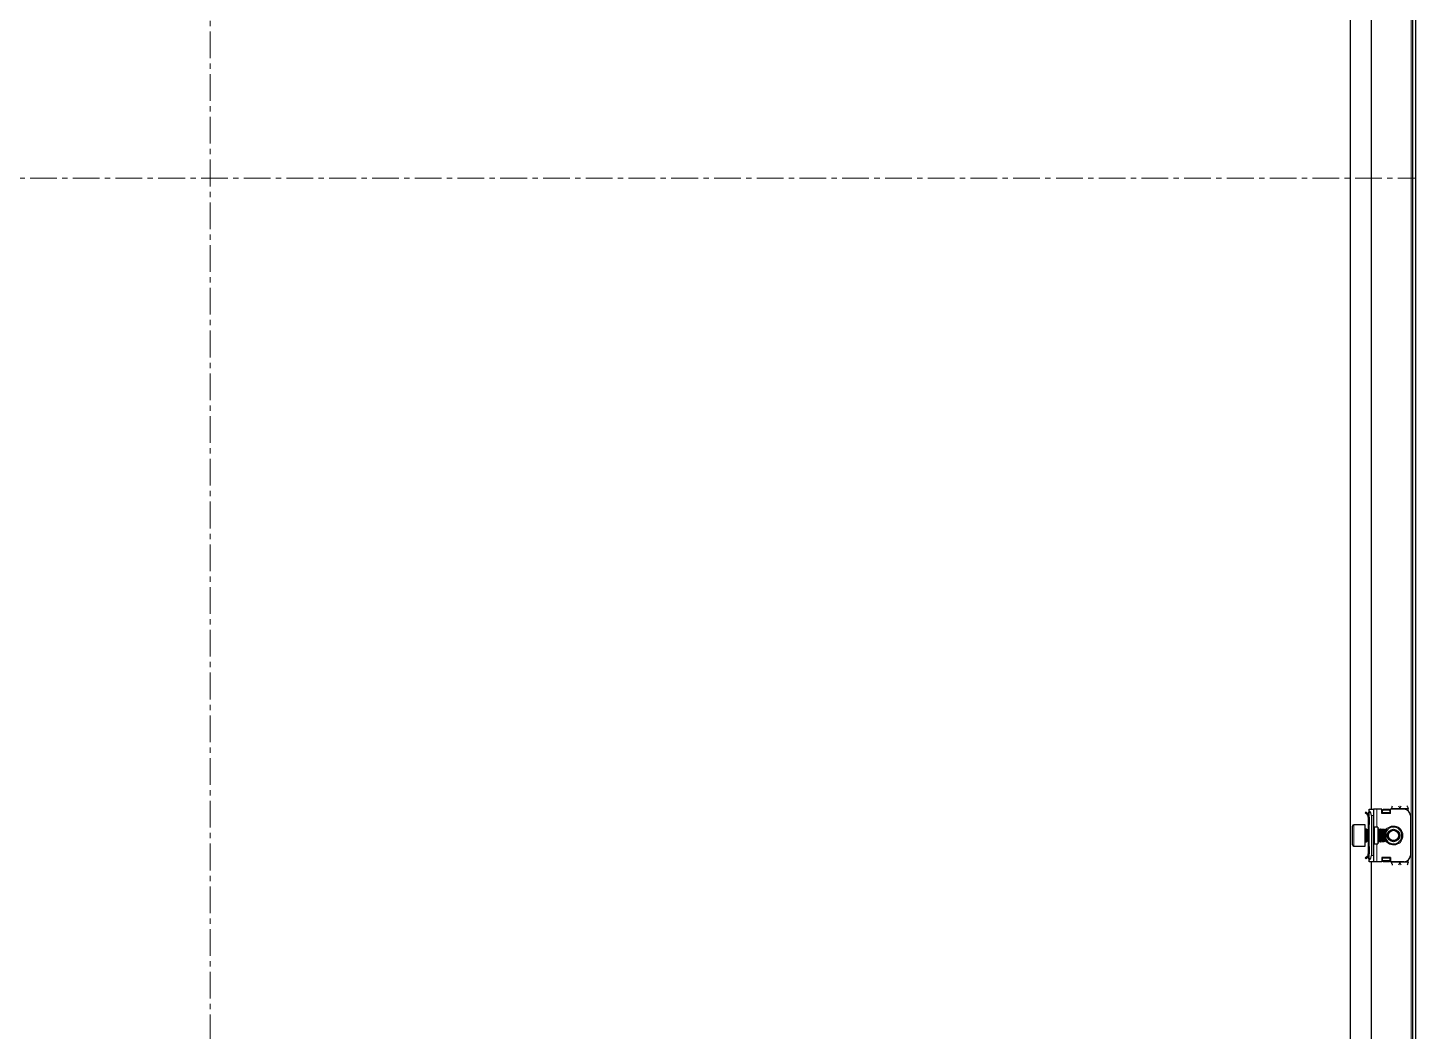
# Model space of a CAD drawing. Header units: millimetres. Extents: x -637 to 2088, y -736 to 1285.
# Drawn here: x 1428 to 2088, y -145 to 332 of the extents above; entities that cross this region are included whole.
import ezdxf

# ---------------------------------------------------------------- set-up
doc = ezdxf.new("R2010")
doc.units = ezdxf.units.MM
doc.linetypes.add('CENTERX2', pattern=[20.32, 12.7, -2.54, 2.54, -2.54])
doc.layers.add('FORMAT', color=7, linetype='Continuous')

msp = doc.modelspace()

# ---------------------------------------------------------------- linework, layer by layer
at = {"color": 8, "linetype": 'Continuous', "lineweight": 18}
for p, q in [((2086.01, 1138.51), (2086.01, -618.29)), ((2066.11, -41.89), (2065.61, -41.89)), ((2066.11, -41.39), (2065.9, -41.18)), ((2068.11, -42.89), (2067.11, -42.89)), ((2069.61, -39.89), (2069.61, -48.39)), ((2075.86, -41.53), (2072.36, -41.53)), ((2076.61, -39.64), (2080.61, -39.64)), ((2084.61, -39.64), (2080.61, -39.64)), ((2058.71, -47.39), (2058.71, -49.69)), ((2058.71, -49.69), (2058.71, -57.39)), ((2064.36, -49.39), (2064.36, -55.39)), ((2068.61, -48.39), (2068.61, -56.39)), ((2069.61, -56.39), (2069.61, -64.89)), ((2066.11, -62.89), (2065.61, -62.89)), ((2066.11, -63.39), (2065.9, -63.59)), ((2067.11, -61.89), (2068.11, -61.89)), ((2072.36, -63.24), (2075.86, -63.24)), ((2080.61, -65.14), (2076.61, -65.14)), ((2084.61, -65.14), (2080.61, -65.14))]:
    msp.add_line(p, q, dxfattribs=at)
at = {"color": 7, "linetype": 'Continuous', "lineweight": 25}
for p, q in [((2086.61, 1140.61), (2086.61, -620.39)), ((2088.11, 1140.61), (2088.11, -620.39)), ((2057.11, -589.39), (2057.11, 1109.61)), ((2067.11, -39.89), (2067.11, 560.11)), ((2064.55, -41.25), (2064.19, -41.6)), ((2065.17, -42.58), (2064.19, -41.6)), ((2065.52, -42.22), (2064.55, -41.25)), ((2065.17, -42.58), (2065.52, -42.22)), ((2065.61, -41.89), (2065.61, -42.28)), ((2065.61, -43.64), (2066.11, -43.64)), ((2065.61, -43.64), (2065.61, -47.14)), ((2065.9, -41.18), (2066.11, -40.97)), ((2066.11, -39.89), (2068.11, -39.89)), ((2066.11, -40.65), (2066.11, -39.89)), ((2066.11, -64.12), (2066.11, -40.65)), ((2066.11, -43.64), (2066.11, -47.14)), ((2067.11, -42.89), (2067.11, -61.89)), ((2068.11, -39.89), (2068.11, -42.89)), ((2069.61, -39.89), (2068.11, -39.89)), ((2068.11, -42.89), (2068.11, -61.89)), ((2072.11, -39.89), (2069.61, -39.89)), ((2072.11, -41.89), (2072.11, -39.89)), ((2076.11, -41.89), (2072.11, -41.89)), ((2072.36, -40.27), (2072.86, -39.91)), ((2072.86, -40.27), (2072.36, -40.62)), ((2072.36, -40.62), (2072.36, -40.27)), ((2072.36, -41.53), (2072.36, -40.62)), ((2072.36, -41.89), (2072.36, -41.53)), ((2072.86, -39.91), (2072.86, -40.27)), ((2072.86, -39.91), (2075.36, -39.91)), ((2072.86, -40.27), (2075.36, -40.27)), ((2075.36, -40.27), (2075.36, -39.91)), ((2075.36, -39.91), (2075.86, -40.27)), ((2075.86, -40.62), (2075.36, -40.27)), ((2075.86, -40.27), (2075.86, -40.62)), ((2075.86, -40.62), (2075.86, -41.53)), ((2075.86, -41.53), (2075.86, -41.89)), ((2075.91, -40), (2075.91, -41.89)), ((2076.11, -40), (2075.91, -40)), ((2076.11, -41.89), (2076.11, -39.89)), ((2082.61, -39.89), (2076.11, -39.89)), ((2076.61, -39.89), (2076.61, -39.64)), ((2084.61, -40.65), (2084.61, -39.64)), ((2085.61, -42.89), (2085.61, -61.89)), ((2058.11, -50.02), (2058.11, -47.99)), ((2058.11, -56.79), (2058.11, -50.02)), ((2064.11, -47.39), (2058.71, -47.39)), ((2064.11, -49.69), (2064.11, -47.39)), ((2064.11, -57.39), (2064.11, -49.69)), ((2064.72, -49.39), (2064.36, -49.39)), ((2065.11, -49.94), (2064.72, -49.39)), ((2064.72, -54.91), (2064.72, -49.39)), ((2065.49, -49.39), (2065.11, -49.94)), ((2065.11, -54.45), (2065.11, -49.94)), ((2065.72, -49.39), (2065.49, -49.39)), ((2065.49, -54.91), (2065.49, -49.39)), ((2066.11, -47.14), (2065.61, -47.14)), ((2065.61, -47.14), (2065.61, -49.39)), ((2066.11, -49.94), (2065.72, -49.39)), ((2065.72, -54.91), (2065.72, -49.39)), ((2070.11, -48.39), (2068.61, -48.39)), ((2070.11, -48.39), (2070.11, -56.39)), ((2070.49, -49.39), (2070.11, -49.94)), ((2070.72, -49.39), (2070.49, -49.39)), ((2070.49, -54.91), (2070.49, -49.39)), ((2071.11, -49.94), (2070.72, -49.39)), ((2070.72, -54.91), (2070.72, -49.39)), ((2071.49, -49.39), (2071.11, -49.94)), ((2071.11, -54.45), (2071.11, -49.94)), ((2071.72, -49.39), (2071.49, -49.39)), ((2071.49, -54.91), (2071.49, -49.39)), ((2072.11, -49.94), (2071.72, -49.39)), ((2071.72, -54.91), (2071.72, -49.39)), ((2072.49, -49.39), (2072.11, -49.94)), ((2072.11, -54.45), (2072.11, -49.94)), ((2072.72, -49.39), (2072.49, -49.39)), ((2072.49, -54.91), (2072.49, -49.39)), ((2073.11, -49.94), (2072.72, -49.39)), ((2072.72, -54.91), (2072.72, -49.39)), ((2073.49, -49.39), (2073.11, -49.94)), ((2073.11, -54.45), (2073.11, -49.94)), ((2073.55, -49.39), (2073.49, -49.39)), ((2073.49, -54.91), (2073.49, -49.39)), ((2074.11, -49.94), (2073.55, -49.39)), ((2073.55, -50.77), (2073.55, -49.39)), ((2073.55, -55.39), (2073.55, -50.77)), ((2074.11, -51.07), (2074.11, -49.94)), ((2074.11, -54.83), (2074.11, -51.07)), ((2058.71, -57.39), (2064.11, -57.39)), ((2064.36, -55.39), (2064.72, -55.39)), ((2064.72, -55.39), (2065.11, -54.83)), ((2064.72, -55.39), (2064.72, -54.91)), ((2065.11, -54.83), (2065.11, -54.45)), ((2065.11, -54.83), (2065.49, -55.39)), ((2065.49, -55.39), (2065.49, -54.91)), ((2065.49, -55.39), (2065.72, -55.39)), ((2065.61, -55.39), (2065.61, -57.64)), ((2065.61, -57.64), (2066.11, -57.64)), ((2065.61, -57.64), (2065.61, -61.14)), ((2065.72, -55.39), (2066.11, -54.83)), ((2065.72, -55.39), (2065.72, -54.91)), ((2066.11, -57.64), (2066.11, -61.14)), ((2068.61, -56.39), (2070.11, -56.39)), ((2070.11, -54.83), (2070.49, -55.39)), ((2070.49, -55.39), (2070.49, -54.91)), ((2070.49, -55.39), (2070.72, -55.39)), ((2070.72, -55.39), (2071.11, -54.83)), ((2070.72, -55.39), (2070.72, -54.91)), ((2071.11, -54.83), (2071.11, -54.45)), ((2071.11, -54.83), (2071.49, -55.39)), ((2071.49, -55.39), (2071.49, -54.91)), ((2071.49, -55.39), (2071.72, -55.39)), ((2071.72, -55.39), (2072.11, -54.83)), ((2071.72, -55.39), (2071.72, -54.91)), ((2072.11, -54.83), (2072.11, -54.45)), ((2072.11, -54.83), (2072.49, -55.39)), ((2072.49, -55.39), (2072.49, -54.91)), ((2072.49, -55.39), (2072.72, -55.39)), ((2072.72, -55.39), (2073.11, -54.83)), ((2072.72, -55.39), (2072.72, -54.91)), ((2073.11, -54.83), (2073.11, -54.45)), ((2073.11, -54.83), (2073.49, -55.39)), ((2073.49, -55.39), (2073.49, -54.91)), ((2073.49, -55.39), (2073.55, -55.39)), ((2073.55, -55.39), (2074.11, -54.83)), ((2065.17, -62.2), (2064.19, -63.17)), ((2064.55, -63.53), (2064.19, -63.17)), ((2065.52, -62.55), (2064.55, -63.53)), ((2065.17, -62.2), (2065.52, -62.55)), ((2065.61, -61.14), (2066.11, -61.14)), ((2065.61, -62.89), (2065.61, -62.43)), ((2066.11, -63.8), (2065.9, -63.59)), ((2066.11, -64.89), (2066.11, -64.12)), ((2068.11, -64.89), (2066.11, -64.89)), ((2067.11, -539.89), (2067.11, -64.89)), ((2068.11, -61.89), (2068.11, -64.89)), ((2069.61, -64.89), (2068.11, -64.89)), ((2072.11, -64.89), (2069.61, -64.89)), ((2076.11, -62.89), (2072.11, -62.89)), ((2072.11, -62.89), (2072.11, -64.89)), ((2072.36, -63.24), (2072.36, -62.89)), ((2072.36, -64.15), (2072.36, -63.24)), ((2072.36, -64.15), (2072.86, -64.51)), ((2072.36, -64.51), (2072.36, -64.15)), ((2072.86, -64.86), (2072.36, -64.51)), ((2075.36, -64.51), (2072.86, -64.51)), ((2072.86, -64.51), (2072.86, -64.86)), ((2075.36, -64.86), (2072.86, -64.86)), ((2075.36, -64.51), (2075.86, -64.15)), ((2075.36, -64.86), (2075.36, -64.51)), ((2075.86, -64.51), (2075.36, -64.86)), ((2075.86, -62.89), (2075.86, -63.24)), ((2075.86, -63.24), (2075.86, -64.15)), ((2075.86, -64.15), (2075.86, -64.51)), ((2075.91, -62.89), (2075.91, -64.77)), ((2075.91, -64.77), (2076.11, -64.77)), ((2076.11, -62.89), (2076.11, -64.89)), ((2082.61, -64.89), (2076.11, -64.89)), ((2076.61, -65.14), (2076.61, -64.89)), ((2084.61, -65.14), (2084.61, -64.12))]:
    msp.add_line(p, q, dxfattribs=at)
for radius in [3, 2.76, 2.45]:
    msp.add_circle((2077.61, -52.39), radius, dxfattribs=at)
for centre, radius, start, end in [((2066.61, -41.89), 1, 135, 180), ((2064.11, -42.89), 3, 360, 48.18969), ((2082.61, -42.89), 3, 360, 90), ((2058.71, -47.99), 0.6, 90, 180), ((2064.36, -49.14), 0.25, 180, 270), ((2068.61, -47.89), 0.5, 180, 270), ((2077.61, -52.39), 4, 270, 151.04498), ((2058.71, -56.79), 0.6, 180, 270), ((2064.36, -55.64), 0.25, 90, 180), ((2068.61, -56.89), 0.5, 90, 180), ((2077.61, -52.39), 4, 208.95502, 270), ((2066.61, -62.89), 1, 180, 225), ((2064.11, -61.89), 3, 311.81031, 360), ((2082.61, -61.89), 3, 270, 360)]:
    msp.add_arc(centre, radius, start, end, dxfattribs=at)
at = {"color": 8, "linetype": 'Continuous', "lineweight": 18}
for start, end in [(215.46217, 90), (90, 144.53783)]:
    msp.add_arc((2077.61, -52.39), 4.5, start, end, dxfattribs=at)
at = {"color": 7, "linetype": 'Continuous', "lineweight": 25}
for points, knots in [([(2076.61, -39.64), (2076.7, -39.39), (2076.89, -38.91), (2077.08, -38.51), (2077.18, -38.31)], [0, 0, 0, 0, 0.502065, 1, 1, 1, 1]), ([(2080.03, -38.32), (2080.11, -38.48), (2080.29, -38.83), (2080.48, -39.32), (2080.59, -39.6), (2080.61, -39.64)], [0, 0, 0, 0, 0.415483, 0.917152, 1, 1, 1, 1]), ([(2080.61, -39.64), (2080.7, -39.39), (2080.89, -38.91), (2081.08, -38.51), (2081.18, -38.31)], [0, 0, 0, 0, 0.502065, 1, 1, 1, 1]), ([(2084.03, -38.32), (2084.11, -38.48), (2084.29, -38.83), (2084.48, -39.32), (2084.59, -39.6), (2084.61, -39.64)], [0, 0, 0, 0, 0.415483, 0.917152, 1, 1, 1, 1]), ([(2065.61, -43.64), (2065.59, -43.45), (2065.55, -43.16), (2065.37, -42.8), (2065.23, -42.65), (2065.17, -42.58)], [0, 0, 0, 0, 0.485042, 0.738404, 1, 1, 1, 1]), ([(2066.11, -43.64), (2066.08, -43.4), (2066.03, -42.91), (2065.74, -42.45), (2065.55, -42.25), (2065.52, -42.22)], [0, 0, 0, 0, 0.461863, 0.923726, 1, 1, 1, 1]), ([(2065.17, -62.2), (2065.29, -62.05), (2065.47, -61.82), (2065.59, -61.44), (2065.6, -61.24), (2065.61, -61.14)], [0, 0, 0, 0, 0.485042, 0.738404, 1, 1, 1, 1]), ([(2065.52, -62.55), (2065.67, -62.36), (2065.98, -61.98), (2066.1, -61.46), (2066.11, -61.18), (2066.11, -61.14)], [0, 0, 0, 0, 0.4618628, 0.9237257, 1, 1, 1, 1]), ([(2077.18, -66.45), (2077.1, -66.29), (2076.92, -65.95), (2076.73, -65.46), (2076.62, -65.18), (2076.61, -65.14)], [0, 0, 0, 0, 0.415483, 0.917152, 1, 1, 1, 1]), ([(2080.61, -65.14), (2080.51, -65.38), (2080.32, -65.87), (2080.13, -66.26), (2080.03, -66.46)], [0, 0, 0, 0, 0.502065, 1, 1, 1, 1]), ([(2081.18, -66.45), (2081.1, -66.29), (2080.92, -65.95), (2080.73, -65.46), (2080.62, -65.18), (2080.61, -65.14)], [0, 0, 0, 0, 0.415483, 0.917152, 1, 1, 1, 1]), ([(2084.61, -65.14), (2084.51, -65.38), (2084.32, -65.87), (2084.13, -66.26), (2084.03, -66.46)], [0, 0, 0, 0, 0.5020654, 1, 1, 1, 1])]:
    msp.add_open_spline(points, degree=3, knots=knots, dxfattribs=at)
at = {"layer": 'FORMAT', "linetype": 'CENTERX2', "lineweight": 18}
for p, q in [((1515.11, 1142.61), (1515.11, -622.39)), ((941.81, 260.11), (2088.41, 260.11))]:
    msp.add_line(p, q, dxfattribs=at)

doc.saveas('drawing.dxf')
